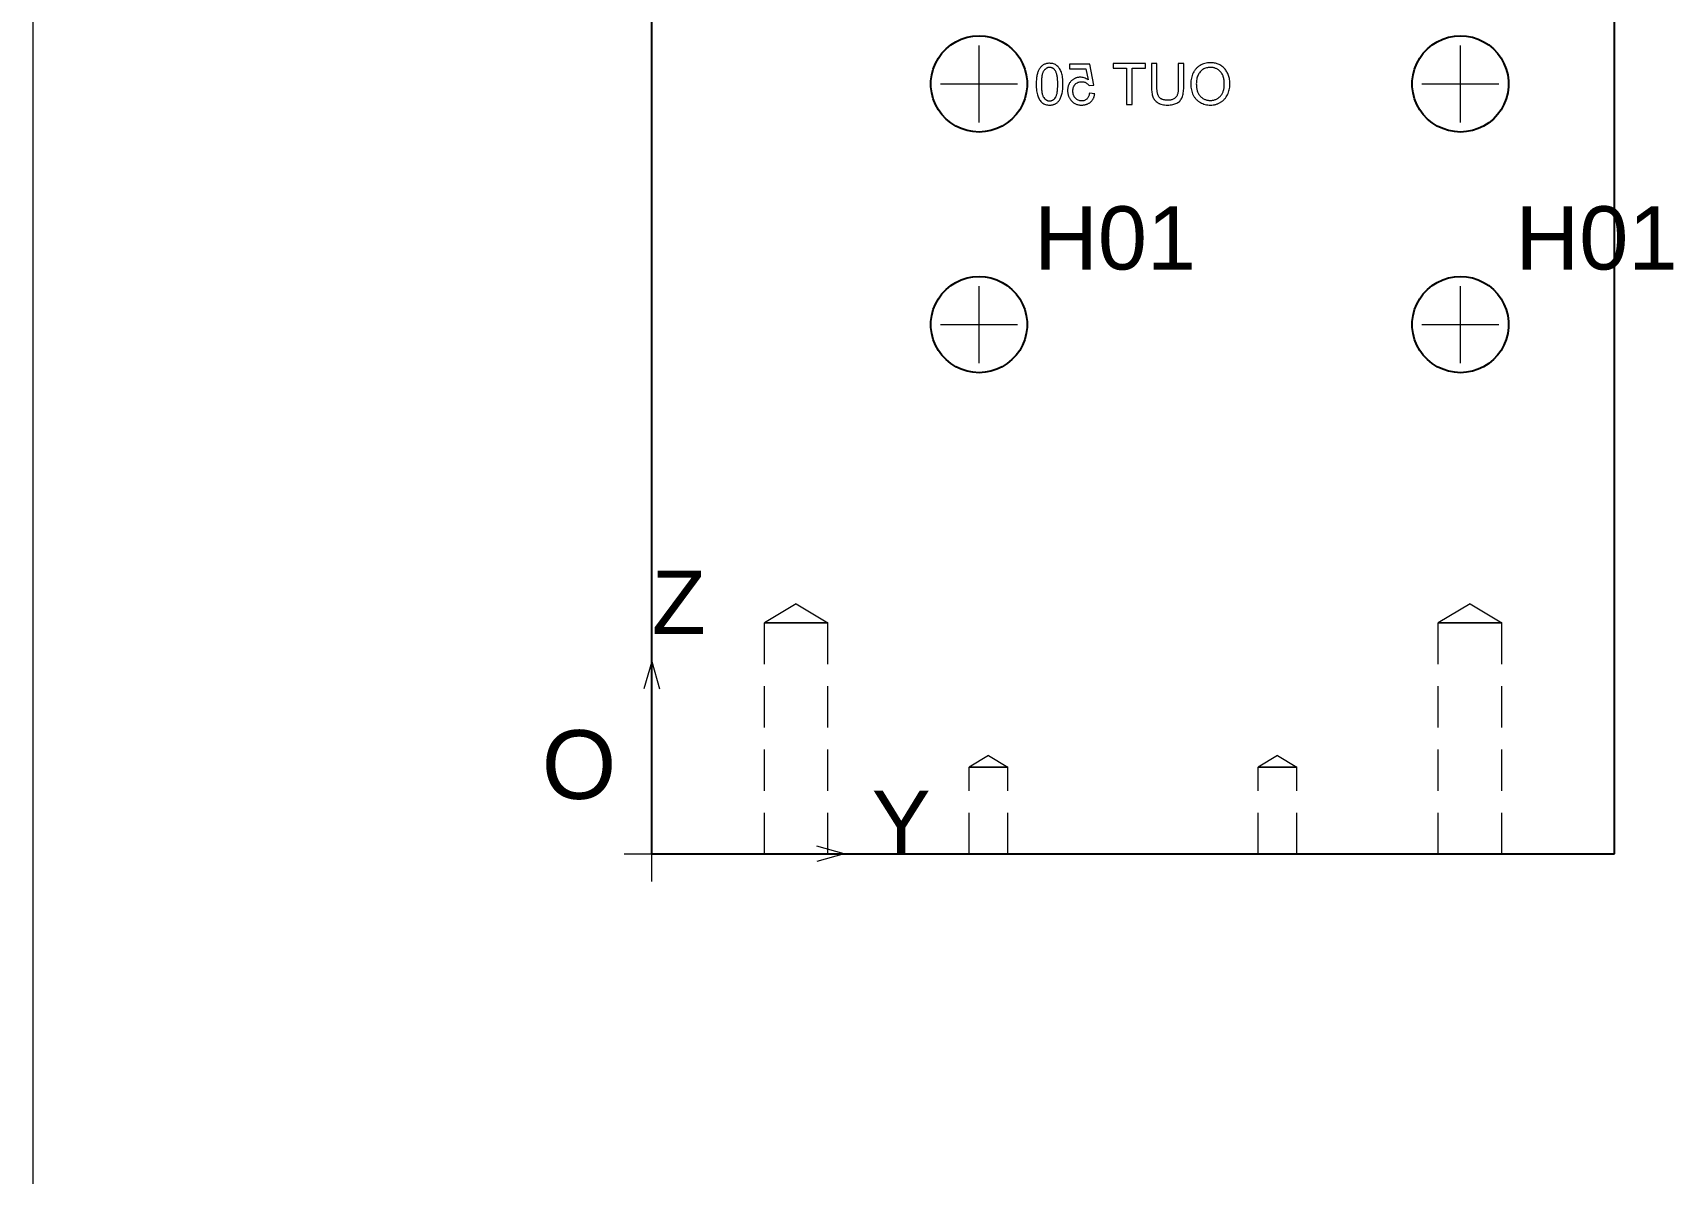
# Paper-space layout '01_三视图' of a CAD drawing. Header units: millimetres. Extents: x 8 to 451, y 8 to 289.
# Drawn here: x 8 to 67.6, y 127.6 to 169.1 of the extents above; entities that cross this region are included whole.
import ezdxf

# ---------------------------------------------------------------- set-up
doc = ezdxf.new("R2010")
doc.units = ezdxf.units.MM
doc.linetypes.add('WP_HIDDEN', pattern=[2.3, 1.5, -0.8])
for name, color, linetype, lineweight in [('ANNOTATIONS', 7, 'CONTINUOUS', 18), ('HIDDEN', 7, 'WP_HIDDEN', 13), ('VISIBLE', 7, 'CONTINUOUS', 25)]:
    doc.layers.add(name, color=color, linetype=linetype, lineweight=lineweight)
doc.styles.add('CJK', font='Arial Unicode.ttf')

psp = doc.layouts.new('01_三视图')

# ---------------------------------------------------------------- linework, layer by layer
at = {"layer": 'ANNOTATIONS'}
for p, q in [((8, 289), (8, 8)), ((42.4, 165.85), (42.4, 168.65)), ((59.9, 165.85), (59.9, 168.65)), ((41, 167.25), (43.8, 167.25)), ((58.5, 167.25), (61.3, 167.25)), ((42.4, 157.1), (42.4, 159.9)), ((59.9, 157.1), (59.9, 159.9)), ((41, 158.5), (43.8, 158.5)), ((58.5, 158.5), (61.3, 158.5)), ((30.5, 146.25), (30.22, 145.25)), ((30.5, 139.25), (30.5, 146.25)), ((30.5, 146.25), (30.78, 145.25)), ((30.5, 138.25), (30.5, 140.25)), ((29.5, 139.25), (31.5, 139.25)), ((30.5, 139.25), (37.5, 139.25)), ((37.5, 139.25), (36.5, 139.53)), ((37.5, 139.25), (36.5, 138.97))]:
    psp.add_line(p, q, dxfattribs=at)
at = {"layer": 'HIDDEN'}
for points in [[(44.513, 167.591), (44.505, 167.557)], [(44.522, 167.623), (44.513, 167.591)], [(44.531, 167.654), (44.522, 167.623)], [(44.542, 167.683), (44.531, 167.654)], [(44.553, 167.712), (44.542, 167.683)], [(44.565, 167.739), (44.553, 167.712)], [(44.577, 167.764), (44.565, 167.739)], [(44.591, 167.789), (44.577, 167.764)], [(44.605, 167.812), (44.591, 167.789)], [(44.621, 167.834), (44.605, 167.812)], [(44.637, 167.855), (44.621, 167.834)], [(44.654, 167.875), (44.637, 167.855)], [(44.672, 167.893), (44.654, 167.875)], [(44.691, 167.909), (44.672, 167.893)], [(44.711, 167.925), (44.691, 167.909)], [(44.701, 167.602), (44.694, 167.575)], [(44.708, 167.628), (44.701, 167.602)], [(44.715, 167.652), (44.708, 167.628)], [(44.732, 167.939), (44.711, 167.925)], [(44.724, 167.674), (44.715, 167.652)], [(44.733, 167.694), (44.724, 167.674)], [(44.755, 167.951), (44.732, 167.939)], [(44.743, 167.712), (44.733, 167.694)], [(44.753, 167.728), (44.743, 167.712)], [(44.764, 167.742), (44.753, 167.728)], [(44.778, 167.963), (44.755, 167.951)], [(44.775, 167.756), (44.764, 167.742)], [(44.787, 167.769), (44.775, 167.756)], [(44.802, 167.973), (44.778, 167.963)], [(44.799, 167.78), (44.787, 167.769)], [(44.811, 167.791), (44.799, 167.78)], [(44.826, 167.981), (44.802, 167.973)], [(44.823, 167.801), (44.811, 167.791)], [(44.836, 167.81), (44.823, 167.801)], [(44.852, 167.988), (44.826, 167.981)], [(44.849, 167.818), (44.836, 167.81)], [(44.863, 167.825), (44.849, 167.818)], [(44.879, 167.993), (44.852, 167.988)], [(44.877, 167.831), (44.863, 167.825)], [(44.891, 167.837), (44.877, 167.831)], [(44.907, 167.997), (44.879, 167.993)], [(44.905, 167.841), (44.891, 167.837)], [(44.92, 167.844), (44.905, 167.841)], [(44.935, 167.999), (44.907, 167.997)], [(44.935, 167.847), (44.92, 167.844)], [(44.965, 168), (44.935, 167.999)], [(44.951, 167.848), (44.935, 167.847)], [(44.967, 167.848), (44.951, 167.848)], [(45.004, 167.998), (44.965, 168)], [(44.982, 167.848), (44.967, 167.848)], [(44.997, 167.847), (44.982, 167.848)], [(45.012, 167.845), (44.997, 167.847)], [(45.042, 167.994), (45.004, 167.998)], [(45.026, 167.842), (45.012, 167.845)], [(45.04, 167.838), (45.026, 167.842)], [(45.054, 167.833), (45.04, 167.838)], [(45.079, 167.987), (45.042, 167.994)], [(45.067, 167.828), (45.054, 167.833)], [(45.08, 167.822), (45.067, 167.828)], [(45.113, 167.978), (45.079, 167.987)], [(45.092, 167.815), (45.08, 167.822)], [(45.104, 167.807), (45.092, 167.815)], [(45.116, 167.798), (45.104, 167.807)], [(45.146, 167.966), (45.113, 167.978)], [(45.127, 167.788), (45.116, 167.798)], [(45.138, 167.778), (45.127, 167.788)], [(45.148, 167.767), (45.138, 167.778)], [(45.177, 167.951), (45.146, 167.966)], [(45.168, 167.742), (45.148, 167.767)], [(45.179, 167.724), (45.168, 167.742)], [(45.207, 167.933), (45.177, 167.951)], [(45.19, 167.704), (45.179, 167.724)], [(45.2, 167.683), (45.19, 167.704)], [(45.209, 167.659), (45.2, 167.683)], [(45.234, 167.912), (45.207, 167.933)], [(45.217, 167.634), (45.209, 167.659)], [(45.225, 167.607), (45.217, 167.634)], [(45.232, 167.579), (45.225, 167.607)], [(45.26, 167.889), (45.234, 167.912)], [(45.284, 167.864), (45.26, 167.889)], [(45.307, 167.837), (45.284, 167.864)], [(45.328, 167.807), (45.307, 167.837)], [(45.347, 167.775), (45.328, 167.807)], [(45.365, 167.74), (45.347, 167.775)], [(45.381, 167.703), (45.365, 167.74)], [(45.396, 167.664), (45.381, 167.703)], [(45.408, 167.622), (45.396, 167.664)], [(45.419, 167.577), (45.408, 167.622)], [(45.689, 167.973), (45.689, 167.799)], [(46.43, 167.973), (45.689, 167.973)], [(45.689, 167.799), (46.283, 167.799)], [(46.283, 167.799), (46.364, 167.399)], [(46.574, 167.209), (46.43, 167.973)], [(47.274, 167.994), (47.274, 167.818)], [(48.454, 167.994), (47.274, 167.994)], [(47.274, 167.818), (47.767, 167.818)], [(47.767, 167.818), (47.767, 166.505)], [(47.963, 167.818), (48.454, 167.818)], [(47.963, 166.505), (47.963, 167.818)], [(48.454, 167.818), (48.454, 167.994)], [(48.67, 167.994), (48.67, 167.134)], [(48.867, 167.994), (48.67, 167.994)], [(48.867, 167.135), (48.867, 167.994)], [(49.644, 167.994), (49.644, 167.135)], [(49.84, 167.994), (49.644, 167.994)], [(49.84, 167.134), (49.84, 167.994)], [(50.164, 167.602), (50.146, 167.556)], [(50.184, 167.647), (50.164, 167.602)], [(50.207, 167.69), (50.184, 167.647)], [(50.219, 167.71), (50.207, 167.69)], [(50.232, 167.73), (50.219, 167.71)], [(50.246, 167.749), (50.232, 167.73)], [(50.26, 167.768), (50.246, 167.749)], [(50.275, 167.786), (50.26, 167.768)], [(50.291, 167.804), (50.275, 167.786)], [(50.307, 167.821), (50.291, 167.804)], [(50.323, 167.837), (50.307, 167.821)], [(50.341, 167.852), (50.323, 167.837)], [(50.359, 167.867), (50.341, 167.852)], [(50.377, 167.882), (50.359, 167.867)], [(50.378, 167.599), (50.362, 167.566)], [(50.396, 167.896), (50.377, 167.882)], [(50.396, 167.63), (50.378, 167.599)], [(50.416, 167.909), (50.396, 167.896)], [(50.416, 167.659), (50.396, 167.63)], [(50.436, 167.922), (50.416, 167.909)], [(50.437, 167.686), (50.416, 167.659)], [(50.478, 167.945), (50.436, 167.922)], [(50.461, 167.711), (50.437, 167.686)], [(50.486, 167.735), (50.461, 167.711)], [(50.522, 167.965), (50.478, 167.945)], [(50.513, 167.756), (50.486, 167.735)], [(50.541, 167.776), (50.513, 167.756)], [(50.566, 167.982), (50.522, 167.965)], [(50.571, 167.793), (50.541, 167.776)], [(50.612, 167.995), (50.566, 167.982)], [(50.602, 167.808), (50.571, 167.793)], [(50.634, 167.821), (50.602, 167.808)], [(50.659, 168.006), (50.612, 167.995)], [(50.667, 167.832), (50.634, 167.821)], [(50.707, 168.014), (50.659, 168.006)], [(50.701, 167.84), (50.667, 167.832)], [(50.735, 167.846), (50.701, 167.84)], [(50.757, 168.018), (50.707, 168.014)], [(50.771, 167.849), (50.735, 167.846)], [(50.808, 168.02), (50.757, 168.018)], [(50.807, 167.85), (50.771, 167.849)], [(50.833, 167.85), (50.807, 167.85)], [(50.847, 168.019), (50.808, 168.02)], [(50.858, 167.848), (50.833, 167.85)], [(50.885, 168.017), (50.847, 168.019)], [(50.883, 167.845), (50.858, 167.848)], [(50.908, 167.841), (50.883, 167.845)], [(50.922, 168.013), (50.885, 168.017)], [(50.932, 167.836), (50.908, 167.841)], [(50.958, 168.007), (50.922, 168.013)], [(50.956, 167.83), (50.932, 167.836)], [(50.979, 167.823), (50.956, 167.83)], [(50.993, 168), (50.958, 168.007)], [(51.001, 167.815), (50.979, 167.823)], [(51.028, 167.991), (50.993, 168)], [(51.024, 167.805), (51.001, 167.815)], [(51.046, 167.794), (51.024, 167.805)], [(51.061, 167.98), (51.028, 167.991)], [(51.067, 167.783), (51.046, 167.794)], [(51.094, 167.968), (51.061, 167.98)], [(51.088, 167.77), (51.067, 167.783)], [(51.108, 167.756), (51.088, 167.77)], [(51.125, 167.954), (51.094, 167.968)], [(51.128, 167.74), (51.108, 167.756)], [(51.156, 167.938), (51.125, 167.954)], [(51.148, 167.724), (51.128, 167.74)], [(51.167, 167.707), (51.148, 167.724)], [(51.186, 167.921), (51.156, 167.938)], [(51.185, 167.688), (51.167, 167.707)], [(51.202, 167.668), (51.185, 167.688)], [(51.215, 167.902), (51.186, 167.921)], [(51.218, 167.646), (51.202, 167.668)], [(51.243, 167.882), (51.215, 167.902)], [(51.233, 167.623), (51.218, 167.646)], [(51.246, 167.598), (51.233, 167.623)], [(51.27, 167.86), (51.243, 167.882)], [(51.259, 167.572), (51.246, 167.598)], [(51.296, 167.836), (51.27, 167.86)], [(51.322, 167.81), (51.296, 167.836)], [(51.346, 167.784), (51.322, 167.81)], [(51.368, 167.755), (51.346, 167.784)], [(51.389, 167.726), (51.368, 167.755)], [(51.409, 167.695), (51.389, 167.726)], [(51.427, 167.664), (51.409, 167.695)], [(51.443, 167.631), (51.427, 167.664)], [(51.458, 167.596), (51.443, 167.631)], [(51.471, 167.561), (51.458, 167.596)], [(44.48, 167.293), (44.479, 167.239)], [(44.479, 167.239), (44.48, 167.175)], [(44.482, 167.344), (44.48, 167.293)], [(44.48, 167.175), (44.483, 167.115)], [(44.484, 167.393), (44.482, 167.344)], [(44.483, 167.115), (44.487, 167.057)], [(44.488, 167.438), (44.484, 167.393)], [(44.487, 167.057), (44.493, 167.003)], [(44.493, 167.48), (44.488, 167.438)], [(44.498, 167.52), (44.493, 167.48)], [(44.493, 167.003), (44.5, 166.951)], [(44.505, 167.557), (44.498, 167.52)], [(44.669, 167.327), (44.667, 167.239)], [(44.667, 167.239), (44.669, 167.152)], [(44.673, 167.408), (44.669, 167.327)], [(44.669, 167.152), (44.673, 167.072)], [(44.676, 167.445), (44.673, 167.408)], [(44.673, 167.072), (44.676, 167.035)], [(44.679, 167.48), (44.676, 167.445)], [(44.676, 167.035), (44.679, 167)], [(44.684, 167.514), (44.679, 167.48)], [(44.679, 167), (44.684, 166.966)], [(44.689, 167.545), (44.684, 167.514)], [(44.694, 167.575), (44.689, 167.545)], [(45.239, 167.548), (45.232, 167.579)], [(45.244, 167.516), (45.239, 167.548)], [(45.249, 167.482), (45.244, 167.516)], [(45.246, 166.966), (45.25, 166.999)], [(45.253, 167.446), (45.249, 167.482)], [(45.25, 166.999), (45.254, 167.034)], [(45.256, 167.408), (45.253, 167.446)], [(45.254, 167.034), (45.257, 167.071)], [(45.261, 167.327), (45.256, 167.408)], [(45.257, 167.071), (45.261, 167.152)], [(45.262, 167.239), (45.261, 167.327)], [(45.261, 167.152), (45.262, 167.239)], [(45.429, 167.529), (45.419, 167.577)], [(45.436, 167.478), (45.429, 167.529)], [(45.429, 166.958), (45.436, 167)], [(45.442, 167.423), (45.436, 167.478)], [(45.436, 167), (45.441, 167.044)], [(45.441, 167.044), (45.445, 167.09)], [(45.447, 167.365), (45.442, 167.423)], [(45.445, 167.09), (45.448, 167.138)], [(45.449, 167.304), (45.447, 167.365)], [(45.448, 167.138), (45.449, 167.188)], [(45.45, 167.239), (45.449, 167.304)], [(45.449, 167.188), (45.45, 167.239)], [(45.62, 167.036), (45.619, 167.01)], [(45.619, 167.01), (45.62, 166.985)], [(45.622, 167.062), (45.62, 167.036)], [(45.62, 166.985), (45.621, 166.96)], [(45.624, 167.087), (45.622, 167.062)], [(45.628, 167.111), (45.624, 167.087)], [(45.633, 167.135), (45.628, 167.111)], [(45.638, 167.158), (45.633, 167.135)], [(45.645, 167.181), (45.638, 167.158)], [(45.653, 167.203), (45.645, 167.181)], [(45.662, 167.224), (45.653, 167.203)], [(45.672, 167.245), (45.662, 167.224)], [(45.683, 167.265), (45.672, 167.245)], [(45.695, 167.285), (45.683, 167.265)], [(45.708, 167.304), (45.695, 167.285)], [(45.722, 167.322), (45.708, 167.304)], [(45.737, 167.34), (45.722, 167.322)], [(45.753, 167.357), (45.737, 167.34)], [(45.77, 167.373), (45.753, 167.357)], [(45.788, 167.389), (45.77, 167.373)], [(45.806, 167.403), (45.788, 167.389)], [(45.824, 167.416), (45.806, 167.403)], [(45.813, 166.994), (45.815, 167.032)], [(45.815, 166.954), (45.813, 166.994)], [(45.815, 167.032), (45.819, 167.068)], [(45.819, 167.068), (45.826, 167.102)], [(45.843, 167.428), (45.824, 167.416)], [(45.826, 167.102), (45.835, 167.134)], [(45.835, 167.134), (45.848, 167.163)], [(45.863, 167.439), (45.843, 167.428)], [(45.848, 167.163), (45.855, 167.177)], [(45.855, 167.177), (45.863, 167.191)], [(45.882, 167.449), (45.863, 167.439)], [(45.863, 167.191), (45.871, 167.204)], [(45.871, 167.204), (45.881, 167.217)], [(45.881, 167.217), (45.891, 167.229)], [(45.903, 167.458), (45.882, 167.449)], [(45.891, 167.229), (45.901, 167.24)], [(45.901, 167.24), (45.924, 167.262)], [(45.923, 167.466), (45.903, 167.458)], [(45.945, 167.473), (45.923, 167.466)], [(45.924, 167.262), (45.948, 167.28)], [(45.966, 167.479), (45.945, 167.473)], [(45.948, 167.28), (45.975, 167.295)], [(45.989, 167.484), (45.966, 167.479)], [(45.975, 167.295), (46.003, 167.308)], [(46.011, 167.487), (45.989, 167.484)], [(46.003, 167.308), (46.032, 167.318)], [(46.035, 167.49), (46.011, 167.487)], [(46.032, 167.318), (46.063, 167.325)], [(46.058, 167.492), (46.035, 167.49)], [(46.082, 167.492), (46.058, 167.492)], [(46.063, 167.325), (46.096, 167.329)], [(46.119, 167.491), (46.082, 167.492)], [(46.096, 167.329), (46.131, 167.331)], [(46.155, 167.486), (46.119, 167.491)], [(46.131, 167.331), (46.153, 167.33)], [(46.153, 167.33), (46.174, 167.328)], [(46.191, 167.479), (46.155, 167.486)], [(46.174, 167.328), (46.195, 167.325)], [(46.226, 167.469), (46.191, 167.479)], [(46.195, 167.325), (46.215, 167.321)], [(46.215, 167.321), (46.235, 167.315)], [(46.261, 167.456), (46.226, 167.469)], [(46.235, 167.315), (46.254, 167.308)], [(46.254, 167.308), (46.272, 167.3)], [(46.296, 167.44), (46.261, 167.456)], [(46.272, 167.3), (46.29, 167.291)], [(46.29, 167.291), (46.308, 167.28)], [(46.33, 167.421), (46.296, 167.44)], [(46.308, 167.28), (46.324, 167.269)], [(46.324, 167.269), (46.339, 167.257)], [(46.364, 167.399), (46.33, 167.421)], [(46.339, 167.257), (46.354, 167.245)], [(46.354, 167.245), (46.367, 167.231)], [(46.367, 167.231), (46.38, 167.217)], [(46.38, 167.217), (46.392, 167.202)], [(46.392, 167.202), (46.402, 167.187)], [(46.402, 167.187), (46.574, 167.209)], [(48.67, 167.134), (48.671, 167.079)], [(48.671, 167.079), (48.673, 167.027)], [(48.673, 167.027), (48.677, 166.978)], [(48.868, 167.068), (48.867, 167.135)], [(48.873, 167.006), (48.868, 167.068)], [(48.876, 166.977), (48.873, 167.006)], [(49.638, 167.004), (49.635, 166.966)], [(49.641, 167.044), (49.638, 167.004)], [(49.643, 167.088), (49.641, 167.044)], [(49.644, 167.135), (49.643, 167.088)], [(49.832, 166.97), (49.837, 167.022)], [(49.837, 167.022), (49.84, 167.076)], [(49.84, 167.076), (49.84, 167.134)], [(50.099, 167.303), (50.097, 167.247)], [(50.097, 167.247), (50.099, 167.192)], [(50.103, 167.356), (50.099, 167.303)], [(50.099, 167.192), (50.103, 167.137)], [(50.11, 167.408), (50.103, 167.356)], [(50.103, 167.137), (50.11, 167.084)], [(50.119, 167.459), (50.11, 167.408)], [(50.11, 167.084), (50.12, 167.033)], [(50.131, 167.508), (50.119, 167.459)], [(50.12, 167.033), (50.133, 166.983)], [(50.146, 167.556), (50.131, 167.508)], [(50.133, 166.983), (50.149, 166.935)], [(50.301, 167.293), (50.3, 167.248)], [(50.3, 167.248), (50.301, 167.213)], [(50.304, 167.336), (50.301, 167.293)], [(50.301, 167.213), (50.303, 167.179)], [(50.303, 167.179), (50.305, 167.145)], [(50.309, 167.378), (50.304, 167.336)], [(50.305, 167.145), (50.309, 167.113)], [(50.316, 167.419), (50.309, 167.378)], [(50.309, 167.113), (50.314, 167.082)], [(50.314, 167.082), (50.321, 167.051)], [(50.324, 167.458), (50.316, 167.419)], [(50.321, 167.051), (50.328, 167.022)], [(50.335, 167.495), (50.324, 167.458)], [(50.328, 167.022), (50.336, 166.994)], [(50.347, 167.531), (50.335, 167.495)], [(50.336, 166.994), (50.346, 166.967)], [(50.362, 167.566), (50.347, 167.531)], [(51.27, 167.544), (51.259, 167.572)], [(51.28, 167.515), (51.27, 167.544)], [(51.272, 166.961), (51.281, 166.987)], [(51.289, 167.484), (51.28, 167.515)], [(51.281, 166.987), (51.29, 167.014)], [(51.296, 167.452), (51.289, 167.484)], [(51.29, 167.014), (51.297, 167.041)], [(51.303, 167.418), (51.296, 167.452)], [(51.297, 167.041), (51.303, 167.07)], [(51.308, 167.383), (51.303, 167.418)], [(51.303, 167.07), (51.309, 167.1)], [(51.312, 167.346), (51.308, 167.383)], [(51.309, 167.1), (51.312, 167.13)], [(51.315, 167.308), (51.312, 167.346)], [(51.312, 167.13), (51.315, 167.162)], [(51.317, 167.268), (51.315, 167.308)], [(51.315, 167.162), (51.317, 167.194)], [(51.318, 167.227), (51.317, 167.268)], [(51.317, 167.194), (51.318, 167.227)], [(51.482, 167.524), (51.471, 167.561)], [(51.473, 166.948), (51.487, 166.993)], [(51.493, 167.485), (51.482, 167.524)], [(51.487, 166.993), (51.499, 167.039)], [(51.501, 167.446), (51.493, 167.485)], [(51.499, 167.039), (51.509, 167.086)], [(51.508, 167.405), (51.501, 167.446)], [(51.514, 167.363), (51.508, 167.405)], [(51.509, 167.086), (51.515, 167.134)], [(51.517, 167.32), (51.514, 167.363)], [(51.515, 167.134), (51.519, 167.182)], [(51.52, 167.276), (51.517, 167.32)], [(51.519, 167.182), (51.521, 167.23)], [(51.521, 167.23), (51.52, 167.276)], [(44.5, 166.951), (44.51, 166.903)], [(44.51, 166.903), (44.521, 166.858)], [(44.521, 166.858), (44.533, 166.817)], [(44.533, 166.817), (44.548, 166.777)], [(44.548, 166.777), (44.563, 166.741)], [(44.563, 166.741), (44.581, 166.706)], [(44.581, 166.706), (44.6, 166.674)], [(44.6, 166.674), (44.621, 166.644)], [(44.621, 166.644), (44.644, 166.616)], [(44.644, 166.616), (44.668, 166.591)], [(44.668, 166.591), (44.694, 166.568)], [(44.684, 166.966), (44.689, 166.935)], [(44.689, 166.935), (44.694, 166.905)], [(44.694, 166.905), (44.701, 166.878)], [(44.694, 166.568), (44.722, 166.547)], [(44.701, 166.878), (44.708, 166.852)], [(44.708, 166.852), (44.715, 166.828)], [(44.715, 166.828), (44.724, 166.806)], [(44.722, 166.547), (44.751, 166.529)], [(44.724, 166.806), (44.733, 166.786)], [(44.733, 166.786), (44.743, 166.768)], [(44.743, 166.768), (44.753, 166.752)], [(44.751, 166.529), (44.782, 166.514)], [(44.753, 166.752), (44.775, 166.724)], [(44.775, 166.724), (44.787, 166.711)], [(44.782, 166.514), (44.815, 166.502)], [(44.787, 166.711), (44.798, 166.699)], [(44.798, 166.699), (44.811, 166.688)], [(44.811, 166.688), (44.823, 166.678)], [(44.815, 166.502), (44.85, 166.492)], [(44.823, 166.678), (44.836, 166.669)], [(44.836, 166.669), (44.849, 166.661)], [(44.849, 166.661), (44.862, 166.654)], [(44.85, 166.492), (44.886, 166.485)], [(44.862, 166.654), (44.876, 166.647)], [(44.876, 166.647), (44.89, 166.642)], [(44.886, 166.485), (44.925, 166.481)], [(44.89, 166.642), (44.904, 166.638)], [(44.904, 166.638), (44.919, 166.635)], [(44.919, 166.635), (44.934, 166.632)], [(44.925, 166.481), (44.965, 166.48)], [(44.934, 166.632), (44.949, 166.631)], [(44.949, 166.631), (44.965, 166.63)], [(44.965, 166.63), (44.98, 166.631)], [(44.965, 166.48), (44.991, 166.481)], [(44.98, 166.631), (44.996, 166.632)], [(44.991, 166.481), (45.017, 166.482)], [(44.996, 166.632), (45.01, 166.635)], [(45.01, 166.635), (45.025, 166.638)], [(45.017, 166.482), (45.042, 166.485)], [(45.025, 166.638), (45.039, 166.642)], [(45.039, 166.642), (45.053, 166.647)], [(45.042, 166.485), (45.067, 166.49)], [(45.053, 166.647), (45.067, 166.653)], [(45.067, 166.653), (45.081, 166.661)], [(45.067, 166.49), (45.09, 166.495)], [(45.081, 166.661), (45.094, 166.669)], [(45.09, 166.495), (45.113, 166.502)], [(45.094, 166.669), (45.106, 166.678)], [(45.106, 166.678), (45.119, 166.688)], [(45.113, 166.502), (45.135, 166.51)], [(45.119, 166.688), (45.131, 166.698)], [(45.131, 166.698), (45.143, 166.71)], [(45.135, 166.51), (45.157, 166.519)], [(45.143, 166.71), (45.154, 166.723)], [(45.154, 166.723), (45.176, 166.752)], [(45.157, 166.519), (45.178, 166.529)], [(45.176, 166.752), (45.187, 166.768)], [(45.178, 166.529), (45.198, 166.54)], [(45.187, 166.768), (45.196, 166.786)], [(45.196, 166.786), (45.205, 166.806)], [(45.198, 166.54), (45.217, 166.553)], [(45.205, 166.806), (45.214, 166.828)], [(45.214, 166.828), (45.222, 166.851)], [(45.217, 166.553), (45.236, 166.567)], [(45.222, 166.851), (45.229, 166.877)], [(45.229, 166.877), (45.235, 166.905)], [(45.235, 166.905), (45.241, 166.934)], [(45.236, 166.567), (45.253, 166.582)], [(45.241, 166.934), (45.246, 166.966)], [(45.253, 166.582), (45.271, 166.598)], [(45.271, 166.598), (45.287, 166.616)], [(45.287, 166.616), (45.303, 166.634)], [(45.303, 166.634), (45.321, 166.658)], [(45.321, 166.658), (45.337, 166.684)], [(45.337, 166.684), (45.353, 166.712)], [(45.353, 166.712), (45.367, 166.742)], [(45.367, 166.742), (45.38, 166.773)], [(45.38, 166.773), (45.392, 166.806)], [(45.392, 166.806), (45.403, 166.842)], [(45.403, 166.842), (45.413, 166.878)], [(45.413, 166.878), (45.422, 166.917)], [(45.422, 166.917), (45.429, 166.958)], [(45.621, 166.96), (45.624, 166.936)], [(45.624, 166.936), (45.627, 166.912)], [(45.627, 166.912), (45.631, 166.889)], [(45.631, 166.889), (45.636, 166.866)], [(45.636, 166.866), (45.642, 166.844)], [(45.642, 166.844), (45.649, 166.822)], [(45.649, 166.822), (45.657, 166.8)], [(45.657, 166.8), (45.665, 166.779)], [(45.665, 166.779), (45.675, 166.758)], [(45.675, 166.758), (45.686, 166.738)], [(45.686, 166.738), (45.697, 166.718)], [(45.697, 166.718), (45.71, 166.698)], [(45.71, 166.698), (45.723, 166.679)], [(45.723, 166.679), (45.737, 166.661)], [(45.737, 166.661), (45.756, 166.639)], [(45.756, 166.639), (45.775, 166.618)], [(45.775, 166.618), (45.795, 166.599)], [(45.795, 166.599), (45.815, 166.582)], [(45.819, 166.916), (45.815, 166.954)], [(45.815, 166.582), (45.837, 166.565)], [(45.826, 166.879), (45.819, 166.916)], [(45.836, 166.845), (45.826, 166.879)], [(45.842, 166.829), (45.836, 166.845)], [(45.837, 166.565), (45.859, 166.551)], [(45.849, 166.813), (45.842, 166.829)], [(45.857, 166.798), (45.849, 166.813)], [(45.865, 166.784), (45.857, 166.798)], [(45.859, 166.551), (45.882, 166.537)], [(45.874, 166.769), (45.865, 166.784)], [(45.883, 166.756), (45.874, 166.769)], [(45.882, 166.537), (45.906, 166.525)], [(45.894, 166.742), (45.883, 166.756)], [(45.905, 166.73), (45.894, 166.742)], [(45.928, 166.706), (45.905, 166.73)], [(45.906, 166.525), (45.931, 166.515)], [(45.953, 166.686), (45.928, 166.706)], [(45.931, 166.515), (45.957, 166.505)], [(45.979, 166.669), (45.953, 166.686)], [(45.957, 166.505), (45.983, 166.498)], [(46.006, 166.655), (45.979, 166.669)], [(45.983, 166.498), (46.011, 166.491)], [(46.035, 166.644), (46.006, 166.655)], [(46.011, 166.491), (46.039, 166.486)], [(46.065, 166.636), (46.035, 166.644)], [(46.039, 166.486), (46.068, 166.483)], [(46.096, 166.632), (46.065, 166.636)], [(46.068, 166.483), (46.097, 166.481)], [(46.128, 166.63), (46.096, 166.632)], [(46.097, 166.481), (46.128, 166.48)], [(46.155, 166.631), (46.128, 166.63)], [(46.128, 166.48), (46.153, 166.48)], [(46.153, 166.48), (46.178, 166.482)], [(46.181, 166.635), (46.155, 166.631)], [(46.178, 166.482), (46.202, 166.484)], [(46.206, 166.64), (46.181, 166.635)], [(46.202, 166.484), (46.225, 166.487)], [(46.23, 166.648), (46.206, 166.64)], [(46.225, 166.487), (46.248, 166.491)], [(46.253, 166.658), (46.23, 166.648)], [(46.248, 166.491), (46.27, 166.496)], [(46.275, 166.67), (46.253, 166.658)], [(46.27, 166.496), (46.291, 166.502)], [(46.295, 166.684), (46.275, 166.67)], [(46.291, 166.502), (46.312, 166.508)], [(46.315, 166.701), (46.295, 166.684)], [(46.312, 166.508), (46.333, 166.516)], [(46.334, 166.72), (46.315, 166.701)], [(46.333, 166.516), (46.353, 166.524)], [(46.351, 166.74), (46.334, 166.72)], [(46.366, 166.763), (46.351, 166.74)], [(46.353, 166.524), (46.372, 166.534)], [(46.379, 166.789), (46.366, 166.763)], [(46.372, 166.534), (46.391, 166.544)], [(46.39, 166.816), (46.379, 166.789)], [(46.4, 166.846), (46.39, 166.816)], [(46.391, 166.544), (46.409, 166.555)], [(46.408, 166.878), (46.4, 166.846)], [(46.414, 166.911), (46.408, 166.878)], [(46.409, 166.555), (46.426, 166.567)], [(46.606, 166.895), (46.414, 166.911)], [(46.426, 166.567), (46.443, 166.58)], [(46.443, 166.58), (46.459, 166.594)], [(46.459, 166.594), (46.475, 166.608)], [(46.475, 166.608), (46.49, 166.623)], [(46.49, 166.623), (46.504, 166.639)], [(46.504, 166.639), (46.517, 166.655)], [(46.517, 166.655), (46.529, 166.672)], [(46.529, 166.672), (46.54, 166.689)], [(46.54, 166.689), (46.551, 166.707)], [(46.551, 166.707), (46.56, 166.726)], [(46.56, 166.726), (46.569, 166.745)], [(46.569, 166.745), (46.577, 166.765)], [(46.577, 166.765), (46.584, 166.785)], [(46.584, 166.785), (46.59, 166.806)], [(46.59, 166.806), (46.595, 166.827)], [(46.595, 166.827), (46.6, 166.849)], [(46.6, 166.849), (46.603, 166.872)], [(46.603, 166.872), (46.606, 166.895)], [(47.767, 166.505), (47.963, 166.505)], [(48.677, 166.978), (48.683, 166.933)], [(48.683, 166.933), (48.69, 166.889)], [(48.69, 166.889), (48.699, 166.849)], [(48.699, 166.849), (48.709, 166.812)], [(48.709, 166.812), (48.721, 166.777)], [(48.721, 166.777), (48.735, 166.745)], [(48.735, 166.745), (48.751, 166.715)], [(48.751, 166.715), (48.77, 166.685)], [(48.77, 166.685), (48.792, 166.658)], [(48.792, 166.658), (48.816, 166.632)], [(48.816, 166.632), (48.843, 166.607)], [(48.843, 166.607), (48.872, 166.584)], [(48.872, 166.584), (48.904, 166.563)], [(48.88, 166.95), (48.876, 166.977)], [(48.885, 166.924), (48.88, 166.95)], [(48.89, 166.9), (48.885, 166.924)], [(48.896, 166.877), (48.89, 166.9)], [(48.903, 166.856), (48.896, 166.877)], [(48.911, 166.835), (48.903, 166.856)], [(48.904, 166.563), (48.921, 166.553)], [(48.919, 166.817), (48.911, 166.835)], [(48.928, 166.799), (48.919, 166.817)], [(48.921, 166.553), (48.938, 166.543)], [(48.938, 166.784), (48.928, 166.799)], [(48.948, 166.769), (48.938, 166.784)], [(48.938, 166.543), (48.957, 166.535)], [(48.959, 166.756), (48.948, 166.769)], [(48.957, 166.535), (48.975, 166.527)], [(48.971, 166.744), (48.959, 166.756)], [(48.984, 166.733), (48.971, 166.744)], [(48.975, 166.527), (49.015, 166.512)], [(48.998, 166.723), (48.984, 166.733)], [(49.013, 166.713), (48.998, 166.723)], [(49.029, 166.704), (49.013, 166.713)], [(49.015, 166.512), (49.057, 166.501)], [(49.046, 166.696), (49.029, 166.704)], [(49.064, 166.689), (49.046, 166.696)], [(49.057, 166.501), (49.102, 166.492)], [(49.083, 166.682), (49.064, 166.689)], [(49.103, 166.677), (49.083, 166.682)], [(49.102, 166.492), (49.149, 166.485)], [(49.124, 166.672), (49.103, 166.677)], [(49.145, 166.667), (49.124, 166.672)], [(49.168, 166.664), (49.145, 166.667)], [(49.149, 166.485), (49.199, 166.481)], [(49.192, 166.661), (49.168, 166.664)], [(49.217, 166.659), (49.192, 166.661)], [(49.199, 166.481), (49.252, 166.48)], [(49.269, 166.658), (49.217, 166.659)], [(49.252, 166.48), (49.303, 166.481)], [(49.3, 166.658), (49.269, 166.658)], [(49.33, 166.661), (49.3, 166.658)], [(49.303, 166.481), (49.351, 166.485)], [(49.359, 166.665), (49.33, 166.661)], [(49.351, 166.485), (49.398, 166.49)], [(49.386, 166.67), (49.359, 166.665)], [(49.412, 166.677), (49.386, 166.67)], [(49.398, 166.49), (49.442, 166.498)], [(49.437, 166.686), (49.412, 166.677)], [(49.461, 166.696), (49.437, 166.686)], [(49.442, 166.498), (49.483, 166.508)], [(49.484, 166.707), (49.461, 166.696)], [(49.483, 166.508), (49.523, 166.521)], [(49.505, 166.72), (49.484, 166.707)], [(49.524, 166.735), (49.505, 166.72)], [(49.523, 166.521), (49.559, 166.535)], [(49.542, 166.751), (49.524, 166.735)], [(49.559, 166.768), (49.542, 166.751)], [(49.573, 166.786), (49.559, 166.768)], [(49.559, 166.535), (49.594, 166.552)], [(49.586, 166.806), (49.573, 166.786)], [(49.598, 166.827), (49.586, 166.806)], [(49.594, 166.552), (49.626, 166.571)], [(49.608, 166.849), (49.598, 166.827)], [(49.616, 166.874), (49.608, 166.849)], [(49.623, 166.901), (49.616, 166.874)], [(49.629, 166.932), (49.623, 166.901)], [(49.626, 166.571), (49.656, 166.592)], [(49.635, 166.966), (49.629, 166.932)], [(49.656, 166.592), (49.683, 166.615)], [(49.683, 166.615), (49.708, 166.64)], [(49.708, 166.64), (49.73, 166.667)], [(49.73, 166.667), (49.75, 166.696)], [(49.75, 166.696), (49.768, 166.728)], [(49.768, 166.728), (49.784, 166.761)], [(49.784, 166.761), (49.797, 166.796)], [(49.797, 166.796), (49.809, 166.835)], [(49.809, 166.835), (49.818, 166.877)], [(49.818, 166.877), (49.826, 166.922)], [(49.826, 166.922), (49.832, 166.97)], [(50.149, 166.935), (50.167, 166.888)], [(50.167, 166.888), (50.189, 166.842)], [(50.189, 166.842), (50.2, 166.82)], [(50.2, 166.82), (50.213, 166.799)], [(50.213, 166.799), (50.226, 166.778)], [(50.226, 166.778), (50.239, 166.759)], [(50.239, 166.759), (50.253, 166.739)], [(50.253, 166.739), (50.268, 166.721)], [(50.268, 166.721), (50.283, 166.703)], [(50.283, 166.703), (50.299, 166.685)], [(50.299, 166.685), (50.316, 166.669)], [(50.316, 166.669), (50.333, 166.653)], [(50.333, 166.653), (50.35, 166.638)], [(50.346, 166.967), (50.356, 166.941)], [(50.35, 166.638), (50.369, 166.623)], [(50.356, 166.941), (50.368, 166.915)], [(50.368, 166.915), (50.381, 166.891)], [(50.369, 166.623), (50.387, 166.609)], [(50.381, 166.891), (50.395, 166.868)], [(50.387, 166.609), (50.407, 166.596)], [(50.395, 166.868), (50.41, 166.846)], [(50.407, 166.596), (50.427, 166.584)], [(50.41, 166.846), (50.427, 166.825)], [(50.427, 166.825), (50.444, 166.805)], [(50.427, 166.584), (50.448, 166.572)], [(50.444, 166.805), (50.462, 166.786)], [(50.448, 166.572), (50.49, 166.55)], [(50.462, 166.786), (50.481, 166.768)], [(50.481, 166.768), (50.501, 166.752)], [(50.49, 166.55), (50.533, 166.532)], [(50.501, 166.752), (50.521, 166.736)], [(50.521, 166.736), (50.541, 166.722)], [(50.533, 166.532), (50.577, 166.516)], [(50.541, 166.722), (50.563, 166.71)], [(50.563, 166.71), (50.585, 166.698)], [(50.577, 166.516), (50.622, 166.503)], [(50.585, 166.698), (50.607, 166.688)], [(50.607, 166.688), (50.63, 166.678)], [(50.622, 166.503), (50.667, 166.493)], [(50.63, 166.678), (50.654, 166.671)], [(50.654, 166.671), (50.679, 166.664)], [(50.667, 166.493), (50.714, 166.486)], [(50.679, 166.664), (50.704, 166.658)], [(50.704, 166.658), (50.729, 166.654)], [(50.714, 166.486), (50.761, 166.481)], [(50.729, 166.654), (50.756, 166.651)], [(50.756, 166.651), (50.782, 166.649)], [(50.761, 166.481), (50.809, 166.48)], [(50.782, 166.649), (50.81, 166.649)], [(50.809, 166.48), (50.861, 166.482)], [(50.81, 166.649), (50.837, 166.649)], [(50.837, 166.649), (50.863, 166.651)], [(50.861, 166.482), (50.911, 166.486)], [(50.863, 166.651), (50.889, 166.654)], [(50.889, 166.654), (50.914, 166.658)], [(50.911, 166.486), (50.96, 166.494)], [(50.914, 166.658), (50.939, 166.664)], [(50.939, 166.664), (50.963, 166.67)], [(50.96, 166.494), (50.984, 166.499)], [(50.963, 166.67), (50.987, 166.678)], [(50.984, 166.499), (51.008, 166.505)], [(50.987, 166.678), (51.01, 166.687)], [(51.008, 166.505), (51.031, 166.512)], [(51.01, 166.687), (51.032, 166.698)], [(51.031, 166.512), (51.054, 166.52)], [(51.032, 166.698), (51.054, 166.709)], [(51.054, 166.709), (51.075, 166.722)], [(51.054, 166.52), (51.077, 166.528)], [(51.075, 166.722), (51.096, 166.736)], [(51.077, 166.528), (51.099, 166.537)], [(51.096, 166.736), (51.116, 166.751)], [(51.099, 166.537), (51.121, 166.547)], [(51.116, 166.751), (51.136, 166.767)], [(51.121, 166.547), (51.142, 166.558)], [(51.136, 166.767), (51.155, 166.785)], [(51.142, 166.558), (51.164, 166.569)], [(51.155, 166.785), (51.173, 166.803)], [(51.164, 166.569), (51.185, 166.582)], [(51.173, 166.803), (51.19, 166.823)], [(51.185, 166.582), (51.225, 166.608)], [(51.19, 166.823), (51.207, 166.844)], [(51.207, 166.844), (51.222, 166.865)], [(51.222, 166.865), (51.236, 166.888)], [(51.225, 166.608), (51.244, 166.622)], [(51.236, 166.888), (51.249, 166.911)], [(51.244, 166.622), (51.262, 166.637)], [(51.249, 166.911), (51.261, 166.935)], [(51.261, 166.935), (51.272, 166.961)], [(51.262, 166.637), (51.28, 166.652)], [(51.28, 166.652), (51.297, 166.668)], [(51.297, 166.668), (51.314, 166.685)], [(51.314, 166.685), (51.33, 166.702)], [(51.33, 166.702), (51.345, 166.719)], [(51.345, 166.719), (51.36, 166.737)], [(51.36, 166.737), (51.374, 166.756)], [(51.374, 166.756), (51.388, 166.775)], [(51.388, 166.775), (51.413, 166.816)], [(51.413, 166.816), (51.435, 166.859)], [(51.435, 166.859), (51.455, 166.903)], [(51.455, 166.903), (51.473, 166.948)], [(35.75, 148.344), (34.595, 147.65)], [(35.75, 148.344), (36.905, 147.65)], [(60.25, 148.344), (59.095, 147.65)], [(60.25, 148.344), (61.405, 147.65)], [(36.905, 147.65), (36.876, 147.65), (36.791, 147.65), (36.653, 147.65), (36.47, 147.65), (36.251, 147.65), (36.007, 147.65), (35.75, 147.65), (35.493, 147.65), (35.249, 147.65), (35.03, 147.65), (34.847, 147.65), (34.709, 147.65), (34.624, 147.65), (34.595, 147.65)], [(34.595, 147.65), (34.602, 147.65), (34.624, 147.65), (34.66, 147.65), (34.709, 147.65), (34.772, 147.65), (34.847, 147.65), (34.933, 147.65), (35.03, 147.65), (35.136, 147.65), (35.249, 147.65), (35.369, 147.65), (35.493, 147.65), (35.621, 147.65), (35.75, 147.65)], [(34.595, 139.25), (34.595, 147.65)], [(35.75, 147.65), (35.879, 147.65), (36.007, 147.65), (36.131, 147.65), (36.251, 147.65), (36.364, 147.65), (36.47, 147.65), (36.567, 147.65), (36.653, 147.65), (36.728, 147.65), (36.791, 147.65), (36.84, 147.65), (36.876, 147.65), (36.898, 147.65), (36.905, 147.65)], [(36.905, 139.25), (36.905, 147.65)], [(61.405, 147.65), (61.376, 147.65), (61.291, 147.65), (61.153, 147.65), (60.97, 147.65), (60.751, 147.65), (60.507, 147.65), (60.25, 147.65), (59.993, 147.65), (59.749, 147.65), (59.53, 147.65), (59.347, 147.65), (59.209, 147.65), (59.124, 147.65), (59.095, 147.65)], [(59.095, 147.65), (59.102, 147.65), (59.124, 147.65), (59.16, 147.65), (59.209, 147.65), (59.272, 147.65), (59.347, 147.65), (59.433, 147.65), (59.53, 147.65), (59.636, 147.65), (59.749, 147.65), (59.869, 147.65), (59.993, 147.65), (60.121, 147.65), (60.25, 147.65)], [(59.095, 139.25), (59.095, 147.65)], [(60.25, 147.65), (60.379, 147.65), (60.507, 147.65), (60.631, 147.65), (60.751, 147.65), (60.864, 147.65), (60.97, 147.65), (61.067, 147.65), (61.153, 147.65), (61.228, 147.65), (61.291, 147.65), (61.34, 147.65), (61.376, 147.65), (61.398, 147.65), (61.405, 147.65)], [(61.405, 139.25), (61.405, 147.65)], [(42.75, 142.823), (42.047, 142.4)], [(42.75, 142.823), (43.453, 142.4)], [(53.25, 142.823), (52.547, 142.4)], [(53.25, 142.823), (53.954, 142.4)], [(43.453, 142.4), (43.436, 142.4), (43.384, 142.4), (43.3, 142.4), (43.189, 142.4), (43.055, 142.4), (42.907, 142.4), (42.75, 142.4), (42.593, 142.4), (42.445, 142.4), (42.311, 142.4), (42.2, 142.4), (42.116, 142.4), (42.064, 142.4), (42.047, 142.4)], [(42.047, 142.4), (42.051, 142.4), (42.064, 142.4), (42.086, 142.4), (42.116, 142.4), (42.154, 142.4), (42.2, 142.4), (42.253, 142.4), (42.311, 142.4), (42.376, 142.4), (42.445, 142.4), (42.518, 142.4), (42.593, 142.4), (42.671, 142.4), (42.75, 142.4)], [(42.047, 139.25), (42.047, 142.4)], [(42.75, 142.4), (42.829, 142.4), (42.907, 142.4), (42.982, 142.4), (43.055, 142.4), (43.124, 142.4), (43.189, 142.4), (43.247, 142.4), (43.3, 142.4), (43.346, 142.4), (43.384, 142.4), (43.414, 142.4), (43.436, 142.4), (43.449, 142.4), (43.453, 142.4)], [(43.453, 139.25), (43.453, 142.4)], [(53.954, 142.4), (53.936, 142.4), (53.884, 142.4), (53.8, 142.4), (53.689, 142.4), (53.555, 142.4), (53.407, 142.4), (53.25, 142.4), (53.093, 142.4), (52.945, 142.4), (52.811, 142.4), (52.7, 142.4), (52.616, 142.4), (52.564, 142.4), (52.547, 142.4)], [(52.547, 142.4), (52.551, 142.4), (52.564, 142.4), (52.586, 142.4), (52.616, 142.4), (52.654, 142.4), (52.7, 142.4), (52.753, 142.4), (52.811, 142.4), (52.876, 142.4), (52.945, 142.4), (53.018, 142.4), (53.093, 142.4), (53.171, 142.4), (53.25, 142.4)], [(52.547, 139.25), (52.547, 142.4)], [(53.25, 142.4), (53.329, 142.4), (53.407, 142.4), (53.482, 142.4), (53.555, 142.4), (53.624, 142.4), (53.689, 142.4), (53.747, 142.4), (53.8, 142.4), (53.846, 142.4), (53.884, 142.4), (53.914, 142.4), (53.936, 142.4), (53.949, 142.4), (53.954, 142.4)], [(53.954, 139.25), (53.954, 142.4)], [(36.905, 139.25), (36.876, 139.25), (36.791, 139.25), (36.653, 139.25), (36.47, 139.25), (36.251, 139.25), (36.007, 139.25), (35.75, 139.25), (35.493, 139.25), (35.249, 139.25), (35.03, 139.25), (34.847, 139.25), (34.709, 139.25), (34.624, 139.25), (34.595, 139.25)], [(34.595, 139.25), (34.602, 139.25), (34.624, 139.25), (34.66, 139.25), (34.709, 139.25), (34.772, 139.25), (34.847, 139.25), (34.933, 139.25), (35.03, 139.25), (35.136, 139.25), (35.249, 139.25), (35.369, 139.25), (35.493, 139.25), (35.621, 139.25), (35.75, 139.25)], [(35.75, 139.25), (35.879, 139.25), (36.007, 139.25), (36.131, 139.25), (36.251, 139.25), (36.364, 139.25), (36.47, 139.25), (36.567, 139.25), (36.653, 139.25), (36.728, 139.25), (36.791, 139.25), (36.84, 139.25), (36.876, 139.25), (36.898, 139.25), (36.905, 139.25)], [(43.453, 139.25), (43.436, 139.25), (43.384, 139.25), (43.3, 139.25), (43.189, 139.25), (43.055, 139.25), (42.907, 139.25), (42.75, 139.25), (42.593, 139.25), (42.445, 139.25), (42.311, 139.25), (42.2, 139.25), (42.116, 139.25), (42.064, 139.25), (42.047, 139.25)], [(42.047, 139.25), (42.051, 139.25), (42.064, 139.25), (42.086, 139.25), (42.116, 139.25), (42.154, 139.25), (42.2, 139.25), (42.253, 139.25), (42.311, 139.25), (42.376, 139.25), (42.445, 139.25), (42.518, 139.25), (42.593, 139.25), (42.671, 139.25), (42.75, 139.25)], [(42.75, 139.25), (42.829, 139.25), (42.907, 139.25), (42.982, 139.25), (43.055, 139.25), (43.124, 139.25), (43.189, 139.25), (43.247, 139.25), (43.3, 139.25), (43.346, 139.25), (43.384, 139.25), (43.414, 139.25), (43.436, 139.25), (43.449, 139.25), (43.453, 139.25)], [(53.954, 139.25), (53.936, 139.25), (53.884, 139.25), (53.8, 139.25), (53.689, 139.25), (53.555, 139.25), (53.407, 139.25), (53.25, 139.25), (53.093, 139.25), (52.945, 139.25), (52.811, 139.25), (52.7, 139.25), (52.616, 139.25), (52.564, 139.25), (52.547, 139.25)], [(52.547, 139.25), (52.551, 139.25), (52.564, 139.25), (52.586, 139.25), (52.616, 139.25), (52.654, 139.25), (52.7, 139.25), (52.753, 139.25), (52.811, 139.25), (52.876, 139.25), (52.945, 139.25), (53.018, 139.25), (53.093, 139.25), (53.171, 139.25), (53.25, 139.25)], [(53.25, 139.25), (53.329, 139.25), (53.407, 139.25), (53.482, 139.25), (53.555, 139.25), (53.624, 139.25), (53.689, 139.25), (53.747, 139.25), (53.8, 139.25), (53.846, 139.25), (53.884, 139.25), (53.914, 139.25), (53.936, 139.25), (53.949, 139.25), (53.954, 139.25)], [(61.405, 139.25), (61.376, 139.25), (61.291, 139.25), (61.153, 139.25), (60.97, 139.25), (60.751, 139.25), (60.507, 139.25), (60.25, 139.25), (59.993, 139.25), (59.749, 139.25), (59.53, 139.25), (59.347, 139.25), (59.209, 139.25), (59.124, 139.25), (59.095, 139.25)], [(59.095, 139.25), (59.102, 139.25), (59.124, 139.25), (59.16, 139.25), (59.209, 139.25), (59.272, 139.25), (59.347, 139.25), (59.433, 139.25), (59.53, 139.25), (59.636, 139.25), (59.749, 139.25), (59.869, 139.25), (59.993, 139.25), (60.121, 139.25), (60.25, 139.25)], [(60.25, 139.25), (60.379, 139.25), (60.507, 139.25), (60.631, 139.25), (60.751, 139.25), (60.864, 139.25), (60.97, 139.25), (61.067, 139.25), (61.153, 139.25), (61.228, 139.25), (61.291, 139.25), (61.34, 139.25), (61.376, 139.25), (61.398, 139.25), (61.405, 139.25)]]:
    psp.add_lwpolyline(points, dxfattribs=at)
at = {"layer": 'VISIBLE'}
for points in [[(30.5, 139.25), (30.5, 240.75)], [(65.5, 139.25), (65.5, 240.75)], [(42.4, 165.5), (42.181, 165.514), (41.965, 165.555), (41.756, 165.623), (41.557, 165.716), (41.371, 165.834), (41.202, 165.974), (41.052, 166.135), (40.922, 166.312), (40.817, 166.505), (40.736, 166.709), (40.681, 166.922), (40.653, 167.14), (40.653, 167.36), (40.681, 167.578), (40.736, 167.791), (40.817, 167.995), (40.922, 168.188), (41.052, 168.365), (41.202, 168.526), (41.371, 168.666), (41.557, 168.784), (41.756, 168.877), (41.965, 168.945), (42.181, 168.986), (42.4, 169), (42.619, 168.986), (42.835, 168.945), (43.044, 168.877), (43.243, 168.784), (43.429, 168.666), (43.598, 168.526), (43.748, 168.365), (43.878, 168.188), (43.983, 167.995), (44.064, 167.791), (44.119, 167.578), (44.147, 167.36), (44.147, 167.14), (44.119, 166.922), (44.064, 166.709), (43.983, 166.505), (43.878, 166.312), (43.748, 166.135), (43.598, 165.974), (43.429, 165.834), (43.243, 165.716), (43.044, 165.623), (42.835, 165.555), (42.619, 165.514), (42.4, 165.5)], [(59.9, 165.5), (59.681, 165.514), (59.465, 165.555), (59.256, 165.623), (59.057, 165.716), (58.871, 165.834), (58.702, 165.974), (58.552, 166.135), (58.422, 166.312), (58.317, 166.505), (58.236, 166.709), (58.181, 166.922), (58.153, 167.14), (58.153, 167.36), (58.181, 167.578), (58.236, 167.791), (58.317, 167.995), (58.422, 168.188), (58.552, 168.365), (58.702, 168.526), (58.871, 168.666), (59.057, 168.784), (59.256, 168.877), (59.465, 168.945), (59.681, 168.986), (59.9, 169), (60.119, 168.986), (60.335, 168.945), (60.544, 168.877), (60.743, 168.784), (60.929, 168.666), (61.098, 168.526), (61.248, 168.365), (61.378, 168.188), (61.483, 167.995), (61.564, 167.791), (61.619, 167.578), (61.647, 167.36), (61.647, 167.14), (61.619, 166.922), (61.564, 166.709), (61.483, 166.505), (61.378, 166.312), (61.248, 166.135), (61.098, 165.974), (60.929, 165.834), (60.743, 165.716), (60.544, 165.623), (60.335, 165.555), (60.119, 165.514), (59.9, 165.5)], [(42.4, 156.75), (42.181, 156.764), (41.965, 156.805), (41.756, 156.873), (41.557, 156.966), (41.371, 157.084), (41.202, 157.224), (41.052, 157.385), (40.922, 157.562), (40.817, 157.755), (40.736, 157.959), (40.681, 158.172), (40.653, 158.39), (40.653, 158.61), (40.681, 158.828), (40.736, 159.041), (40.817, 159.245), (40.922, 159.438), (41.052, 159.615), (41.202, 159.776), (41.371, 159.916), (41.557, 160.034), (41.756, 160.127), (41.965, 160.195), (42.181, 160.236), (42.4, 160.25), (42.619, 160.236), (42.835, 160.195), (43.044, 160.127), (43.243, 160.034), (43.429, 159.916), (43.598, 159.776), (43.748, 159.615), (43.878, 159.438), (43.983, 159.245), (44.064, 159.041), (44.119, 158.828), (44.147, 158.61), (44.147, 158.39), (44.119, 158.172), (44.064, 157.959), (43.983, 157.755), (43.878, 157.562), (43.748, 157.385), (43.598, 157.224), (43.429, 157.084), (43.243, 156.966), (43.044, 156.873), (42.835, 156.805), (42.619, 156.764), (42.4, 156.75)], [(59.9, 156.75), (59.681, 156.764), (59.465, 156.805), (59.256, 156.873), (59.057, 156.966), (58.871, 157.084), (58.702, 157.224), (58.552, 157.385), (58.422, 157.562), (58.317, 157.755), (58.236, 157.959), (58.181, 158.172), (58.153, 158.39), (58.153, 158.61), (58.181, 158.828), (58.236, 159.041), (58.317, 159.245), (58.422, 159.438), (58.552, 159.615), (58.702, 159.776), (58.871, 159.916), (59.057, 160.034), (59.256, 160.127), (59.465, 160.195), (59.681, 160.236), (59.9, 160.25), (60.119, 160.236), (60.335, 160.195), (60.544, 160.127), (60.743, 160.034), (60.929, 159.916), (61.098, 159.776), (61.248, 159.615), (61.378, 159.438), (61.483, 159.245), (61.564, 159.041), (61.619, 158.828), (61.647, 158.61), (61.647, 158.39), (61.619, 158.172), (61.564, 157.959), (61.483, 157.755), (61.378, 157.562), (61.248, 157.385), (61.098, 157.224), (60.929, 157.084), (60.743, 156.966), (60.544, 156.873), (60.335, 156.805), (60.119, 156.764), (59.9, 156.75)], [(30.5, 139.25), (65.5, 139.25)]]:
    psp.add_lwpolyline(points, dxfattribs=at)

# ---------------------------------------------------------------- texts
at = {"layer": 'ANNOTATIONS', "style": 'CJK'}
for s, height, p in [('H01', 2.3, (44.4, 160.5)), ('H01', 2.3, (61.9, 160.5)), ('Z', 2.3, (30.5, 147.25)), ('O', 2.5, (26.5, 141.25)), ('Y', 2.3, (38.5, 139.25))]:
    psp.add_text(s, height=height, dxfattribs=at).set_placement(p)

doc.saveas('drawing.dxf')
